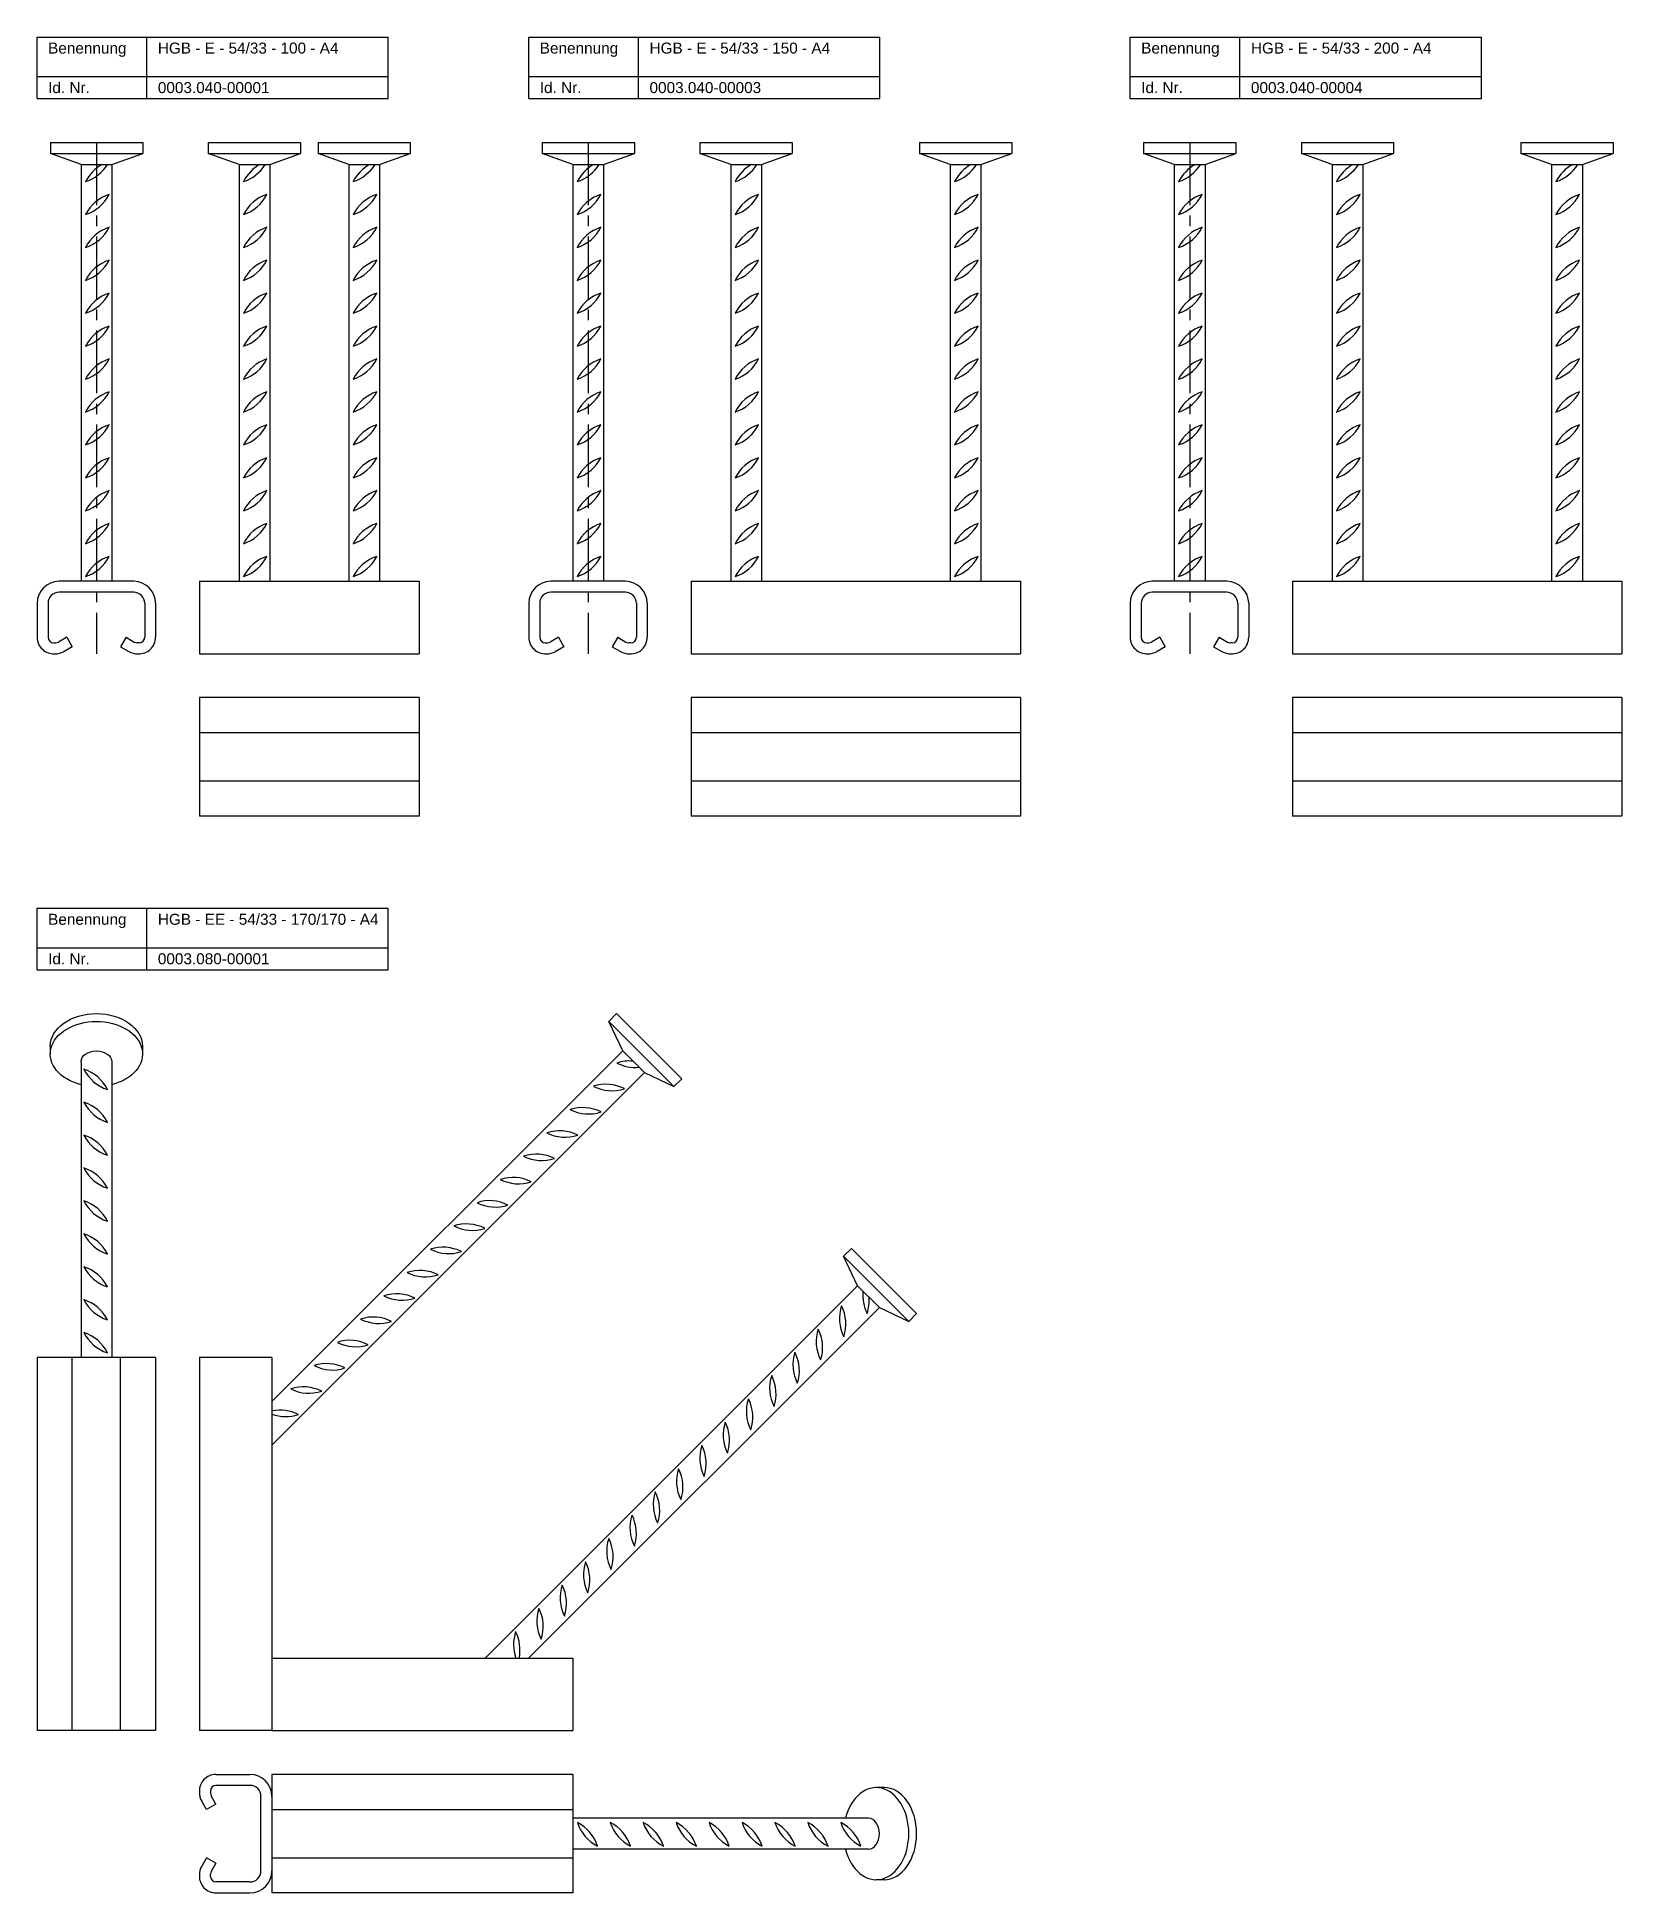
# Model space of a CAD drawing. Header units: millimetres. Extents: x -218 to 504, y 1890 to 2735.
import ezdxf

# ---------------------------------------------------------------- set-up
doc = ezdxf.new("R2010")
doc.units = ezdxf.units.MM
doc.header["$LTSCALE"] = 0.1
doc.linetypes.add('MITTE2', pattern=[28.575, 19.05, -3.175, 3.175, -3.175])
doc.layers.add('Halfen', color=2, linetype='CONTINUOUS')
doc.styles.add('ARIAL50', font='ARIAL.TTF', dxfattribs={"height": 5})

msp = doc.modelspace()

# ---------------------------------------------------------------- linework, layer by layer
at = {"layer": 'Halfen'}
for p, q in [((-217.75, 2735.25), (-57.75, 2735.25)), ((-217.75, 2707.25), (-217.75, 2735.25)), ((-167.75, 2707.25), (-167.75, 2735.25)), ((-57.75, 2707.25), (-57.75, 2735.25)), ((6.25, 2735.25), (166.25, 2735.25)), ((6.25, 2707.25), (6.25, 2735.25)), ((56.25, 2707.25), (56.25, 2735.25)), ((166.25, 2707.25), (166.25, 2735.25)), ((280.25, 2735.25), (440.25, 2735.25)), ((280.25, 2707.25), (280.25, 2735.25)), ((330.25, 2707.25), (330.25, 2735.25)), ((440.25, 2707.25), (440.25, 2735.25)), ((-217.75, 2717.25), (-57.75, 2717.25)), ((6.25, 2717.25), (166.25, 2717.25)), ((280.25, 2717.25), (440.25, 2717.25)), ((-217.75, 2707.25), (-57.75, 2707.25)), ((6.25, 2707.25), (166.25, 2707.25)), ((280.25, 2707.25), (440.25, 2707.25)), ((-211.66, 2687.25), (-169.66, 2687.25)), ((-211.66, 2687.25), (-211.66, 2682.25)), ((-211.66, 2682.25), (-169.66, 2682.25)), ((-197.66, 2677.25), (-211.66, 2682.25)), ((-183.66, 2677.25), (-169.66, 2682.25)), ((-169.66, 2687.25), (-169.66, 2682.25)), ((-139.75, 2687.25), (-139.75, 2682.25)), ((-139.75, 2687.25), (-97.75, 2687.25)), ((-139.75, 2682.25), (-97.75, 2682.25)), ((-125.75, 2677.25), (-139.75, 2682.25)), ((-111.75, 2677.25), (-97.75, 2682.25)), ((-97.75, 2687.25), (-97.75, 2682.25)), ((-89.75, 2687.25), (-47.75, 2687.25)), ((-89.75, 2687.25), (-89.75, 2682.25)), ((-75.75, 2677.25), (-89.75, 2682.25)), ((-89.75, 2682.25), (-47.75, 2682.25)), ((-61.75, 2677.25), (-47.75, 2682.25)), ((-47.75, 2687.25), (-47.75, 2682.25)), ((12.34, 2687.25), (54.34, 2687.25)), ((12.34, 2687.25), (12.34, 2682.25)), ((26.34, 2677.25), (12.34, 2682.25)), ((12.34, 2682.25), (54.34, 2682.25)), ((40.34, 2677.25), (54.34, 2682.25)), ((54.34, 2687.25), (54.34, 2682.25)), ((84.25, 2687.25), (126.25, 2687.25)), ((84.25, 2687.25), (84.25, 2682.25)), ((84.25, 2682.25), (126.25, 2682.25)), ((98.25, 2677.25), (84.25, 2682.25)), ((112.25, 2677.25), (126.25, 2682.25)), ((126.25, 2687.25), (126.25, 2682.25)), ((184.25, 2687.25), (184.25, 2682.25)), ((184.25, 2687.25), (226.25, 2687.25)), ((184.25, 2682.25), (226.25, 2682.25)), ((198.25, 2677.25), (184.25, 2682.25)), ((212.25, 2677.25), (226.25, 2682.25)), ((226.25, 2687.25), (226.25, 2682.25)), ((286.34, 2687.25), (328.34, 2687.25)), ((286.34, 2687.25), (286.34, 2682.25)), ((286.34, 2682.25), (328.34, 2682.25)), ((300.34, 2677.25), (286.34, 2682.25)), ((314.34, 2677.25), (328.34, 2682.25)), ((328.34, 2687.25), (328.34, 2682.25)), ((358.25, 2687.25), (400.25, 2687.25)), ((358.25, 2687.25), (358.25, 2682.25)), ((372.25, 2677.25), (358.25, 2682.25)), ((358.25, 2682.25), (400.25, 2682.25)), ((386.25, 2677.25), (400.25, 2682.25)), ((400.25, 2687.25), (400.25, 2682.25)), ((458.25, 2687.25), (500.25, 2687.25)), ((458.25, 2687.25), (458.25, 2682.25)), ((458.25, 2682.25), (500.25, 2682.25)), ((472.25, 2677.25), (458.25, 2682.25)), ((486.25, 2677.25), (500.25, 2682.25)), ((500.25, 2687.25), (500.25, 2682.25)), ((-197.66, 2677.25), (-197.66, 2487.25)), ((-197.66, 2677.25), (-183.66, 2677.25)), ((-183.66, 2677.25), (-183.66, 2487.25)), ((-125.75, 2677.25), (-125.75, 2487.25)), ((-125.75, 2677.25), (-111.75, 2677.25)), ((-111.75, 2677.25), (-111.75, 2487.25)), ((-75.75, 2677.25), (-75.75, 2487.25)), ((-75.75, 2677.25), (-61.75, 2677.25)), ((-61.75, 2677.25), (-61.75, 2487.25)), ((26.34, 2677.25), (26.34, 2487.25)), ((26.34, 2677.25), (40.34, 2677.25)), ((40.34, 2677.25), (40.34, 2487.25)), ((98.25, 2677.25), (112.25, 2677.25)), ((98.25, 2677.25), (98.25, 2487.25)), ((112.25, 2677.25), (112.25, 2487.25)), ((198.25, 2677.25), (198.25, 2487.25)), ((198.25, 2677.25), (212.25, 2677.25)), ((212.25, 2677.25), (212.25, 2487.25)), ((300.34, 2677.25), (300.34, 2487.25)), ((300.34, 2677.25), (314.34, 2677.25)), ((314.34, 2677.25), (314.34, 2487.25)), ((372.25, 2677.25), (372.25, 2487.25)), ((372.25, 2677.25), (386.25, 2677.25)), ((386.25, 2677.25), (386.25, 2487.25)), ((472.25, 2677.25), (472.25, 2487.25)), ((472.25, 2677.25), (486.25, 2677.25)), ((486.25, 2677.25), (486.25, 2487.25)), ((-173.75, 2487.25), (-207.57, 2487.25)), ((-143.75, 2487.25), (-143.75, 2454.25)), ((-143.75, 2487.25), (-43.75, 2487.25)), ((-43.75, 2487.25), (-43.75, 2454.25)), ((50.25, 2487.25), (16.43, 2487.25)), ((80.25, 2487.25), (230.25, 2487.25)), ((80.25, 2487.25), (80.25, 2454.25)), ((230.25, 2487.25), (230.25, 2454.25)), ((324.25, 2487.25), (290.43, 2487.25)), ((354.25, 2487.25), (504.25, 2487.25)), ((354.25, 2487.25), (354.25, 2454.25)), ((504.25, 2487.25), (504.25, 2454.25)), ((-173.75, 2482.25), (-207.57, 2482.25)), ((50.25, 2482.25), (16.43, 2482.25)), ((324.25, 2482.25), (290.43, 2482.25)), ((-217.75, 2477.25), (-217.75, 2461.75)), ((-212.75, 2477.25), (-212.75, 2461.75)), ((-168.75, 2477.25), (-168.75, 2461.75)), ((-163.75, 2477.25), (-163.75, 2461.75)), ((6.25, 2477.25), (6.25, 2461.75)), ((11.25, 2477.25), (11.25, 2461.75)), ((55.25, 2477.25), (55.25, 2461.75)), ((60.25, 2477.25), (60.25, 2461.75)), ((280.25, 2477.25), (280.25, 2461.75)), ((285.25, 2477.25), (285.25, 2461.75)), ((329.25, 2477.25), (329.25, 2461.75)), ((334.25, 2477.25), (334.25, 2461.75)), ((-204.25, 2461.75), (-208, 2459.58)), ((-204.25, 2461.75), (-201.75, 2457.42)), ((-177.25, 2461.75), (-179.75, 2457.42)), ((-177.25, 2461.75), (-173.5, 2459.58)), ((19.75, 2461.75), (16, 2459.58)), ((19.75, 2461.75), (22.25, 2457.42)), ((46.75, 2461.75), (44.25, 2457.42)), ((46.75, 2461.75), (50.5, 2459.58)), ((293.75, 2461.75), (290, 2459.58)), ((293.75, 2461.75), (296.25, 2457.42)), ((320.75, 2461.75), (318.25, 2457.42)), ((320.75, 2461.75), (324.5, 2459.58)), ((-210.25, 2459.25), (-209.25, 2459.25)), ((-201.75, 2457.42), (-205.5, 2455.25)), ((-179.75, 2457.42), (-176, 2455.25)), ((-171.25, 2459.25), (-172.25, 2459.25)), ((-143.75, 2454.25), (-43.75, 2454.25)), ((13.75, 2459.25), (14.75, 2459.25)), ((22.25, 2457.42), (18.5, 2455.25)), ((44.25, 2457.42), (48, 2455.25)), ((52.75, 2459.25), (51.75, 2459.25)), ((80.25, 2454.25), (230.25, 2454.25)), ((287.75, 2459.25), (288.75, 2459.25)), ((296.25, 2457.42), (292.5, 2455.25)), ((318.25, 2457.42), (322, 2455.25)), ((326.75, 2459.25), (325.75, 2459.25)), ((354.25, 2454.25), (504.25, 2454.25)), ((-143.75, 2434.25), (-143.75, 2380.25)), ((-43.75, 2434.25), (-143.75, 2434.25)), ((-43.75, 2434.25), (-43.75, 2380.25)), ((230.25, 2434.25), (80.25, 2434.25)), ((80.25, 2434.25), (80.25, 2380.25)), ((230.25, 2434.25), (230.25, 2380.25)), ((354.25, 2434.25), (354.25, 2380.25)), ((504.25, 2434.25), (354.25, 2434.25)), ((504.25, 2434.25), (504.25, 2380.25)), ((-43.75, 2418.25), (-143.75, 2418.25)), ((230.25, 2418.25), (80.25, 2418.25)), ((504.25, 2418.25), (354.25, 2418.25)), ((-43.75, 2396.25), (-143.75, 2396.25)), ((230.25, 2396.25), (80.25, 2396.25)), ((504.25, 2396.25), (354.25, 2396.25)), ((-43.75, 2380.25), (-143.75, 2380.25)), ((230.25, 2380.25), (80.25, 2380.25)), ((504.25, 2380.25), (354.25, 2380.25)), ((-217.75, 2338.25), (-57.75, 2338.25)), ((-217.75, 2310.25), (-217.75, 2338.25)), ((-167.75, 2310.25), (-167.75, 2338.25)), ((-57.75, 2310.25), (-57.75, 2338.25)), ((-217.75, 2320.25), (-57.75, 2320.25)), ((-217.75, 2310.25), (-57.75, 2310.25)), ((46.23, 2290.25), (42.69, 2286.71)), ((42.69, 2286.71), (72.39, 2257.02)), ((49.06, 2273.28), (42.69, 2286.71)), ((46.23, 2290.25), (75.93, 2260.55)), ((-211.75, 2275.4), (-211.75, 2271.87)), ((-169.75, 2275.4), (-169.75, 2271.87)), ((-197.75, 2268.33), (-197.75, 2133.57)), ((-183.75, 2268.33), (-183.75, 2133.57)), ((49.06, 2273.28), (-110.75, 2113.47)), ((49.06, 2273.28), (58.96, 2263.38)), ((58.96, 2263.38), (-110.75, 2093.67)), ((58.96, 2263.38), (72.39, 2257.02)), ((75.93, 2260.55), (72.39, 2257.02)), ((153.23, 2183.25), (149.69, 2179.71)), ((182.93, 2153.55), (153.23, 2183.25)), ((156.06, 2166.28), (149.69, 2179.71)), ((179.39, 2150.02), (149.69, 2179.71)), ((156.06, 2166.28), (-13.65, 1996.57)), ((165.96, 2156.38), (156.06, 2166.28)), ((165.96, 2156.38), (6.15, 1996.57)), ((165.96, 2156.38), (179.39, 2150.02)), ((182.93, 2153.55), (179.39, 2150.02)), ((-217.75, 2133.57), (-217.75, 1963.57)), ((-163.75, 2133.57), (-217.75, 2133.57)), ((-201.75, 1963.57), (-201.75, 2133.57)), ((-179.75, 1963.57), (-179.75, 2133.57)), ((-163.75, 2133.57), (-163.75, 1963.57)), ((-110.75, 2133.57), (-143.75, 2133.57)), ((-143.75, 2133.57), (-143.75, 1963.57)), ((-110.75, 2133.57), (-110.75, 1963.57)), ((-110.75, 1996.57), (26.25, 1996.57)), ((26.25, 1996.57), (26.25, 1963.57)), ((-163.75, 1963.57), (-217.75, 1963.57)), ((-110.75, 1963.57), (-143.75, 1963.57)), ((-110.75, 1963.57), (26.25, 1963.57)), ((-136.27, 1943.57), (-120.77, 1943.57)), ((-120.77, 1938.57), (-136.27, 1938.57)), ((26.25, 1943.57), (-110.77, 1943.57)), ((-110.77, 1943.57), (-110.77, 1889.57)), ((26.25, 1943.57), (26.25, 1889.57)), ((168.08, 1937.57), (164.54, 1937.57)), ((-140.6, 1927.57), (-142.76, 1931.32)), ((-136.27, 1930.07), (-140.6, 1927.57)), ((-138.77, 1936.07), (-138.77, 1935.07)), ((-136.27, 1930.07), (-138.43, 1933.82)), ((-115.77, 1899.57), (-115.77, 1933.39)), ((-110.77, 1927.57), (26.25, 1927.57)), ((161.01, 1923.57), (26.25, 1923.57)), ((-140.6, 1905.57), (-142.76, 1901.82)), ((-136.27, 1903.07), (-140.6, 1905.57)), ((-136.27, 1903.07), (-138.43, 1899.32)), ((-110.77, 1905.57), (26.25, 1905.57)), ((161.01, 1909.57), (26.25, 1909.57)), ((-138.77, 1897.07), (-138.77, 1898.07)), ((-120.77, 1894.57), (-136.27, 1894.57)), ((168.08, 1895.57), (164.54, 1895.57)), ((-136.27, 1889.57), (-120.77, 1889.57)), ((26.25, 1889.57), (-110.77, 1889.57))]:
    msp.add_line(p, q, dxfattribs=at)
at = {"layer": 'Halfen', "color": 1, "linetype": 'MITTE2', "ltscale": 15}
for p, q in [((-190.66, 2687.25), (-190.66, 2454.25)), ((33.34, 2687.25), (33.34, 2454.25)), ((307.34, 2687.25), (307.34, 2454.25))]:
    msp.add_line(p, q, dxfattribs=at)
at = {"layer": 'Halfen', "color": 1}
for centre, start, end in [((-179.3, 2661.16), 118.61671, 153.33192), ((-201.34, 2686.82), 288.00589, 328.53332), ((-107.39, 2661.16), 118.61671, 153.33192), ((-129.43, 2686.82), 288.00589, 328.53332), ((-79.43, 2686.82), 288.00589, 328.53332), ((-57.39, 2661.16), 118.61671, 153.33192), ((22.66, 2686.82), 288.00589, 328.53332), ((44.7, 2661.16), 118.61671, 153.33192), ((94.57, 2686.82), 288.00589, 328.53332), ((116.61, 2661.16), 118.61671, 153.33192), ((216.61, 2661.16), 118.61671, 153.33192), ((194.57, 2686.82), 288.00589, 328.53332), ((296.66, 2686.82), 288.00589, 328.53332), ((318.7, 2661.16), 118.61671, 153.33192), ((368.57, 2686.82), 288.00589, 328.53332), ((390.61, 2661.16), 118.61671, 153.33192), ((468.57, 2686.82), 288.00589, 328.53332), ((490.61, 2661.16), 118.61671, 153.33192), ((-201.34, 2671.82), 288.00589, 333.33192), ((-179.3, 2646.16), 108.00589, 153.33192), ((-129.43, 2671.82), 288.00589, 333.33192), ((-107.39, 2646.16), 108.00589, 153.33192), ((-57.39, 2646.16), 108.00589, 153.33192), ((-79.43, 2671.82), 288.00589, 333.33192), ((44.7, 2646.16), 108.00589, 153.33192), ((22.66, 2671.82), 288.00589, 333.33192), ((94.57, 2671.82), 288.00589, 333.33192), ((116.61, 2646.16), 108.00589, 153.33192), ((194.57, 2671.82), 288.00589, 333.33192), ((216.61, 2646.16), 108.00589, 153.33192), ((318.7, 2646.16), 108.00589, 153.33192), ((296.66, 2671.82), 288.00589, 333.33192), ((390.61, 2646.16), 108.00589, 153.33192), ((368.57, 2671.82), 288.00589, 333.33192), ((468.57, 2671.82), 288.00589, 333.33192), ((490.61, 2646.16), 108.00589, 153.33192), ((-201.34, 2656.82), 288.00589, 333.33192), ((-179.3, 2631.16), 108.00589, 153.33192), ((-129.43, 2656.82), 288.00589, 333.33192), ((-107.39, 2631.16), 108.00589, 153.33192), ((-57.39, 2631.16), 108.00589, 153.33192), ((-79.43, 2656.82), 288.00589, 333.33192), ((44.7, 2631.16), 108.00589, 153.33192), ((22.66, 2656.82), 288.00589, 333.33192), ((94.57, 2656.82), 288.00589, 333.33192), ((116.61, 2631.16), 108.00589, 153.33192), ((194.57, 2656.82), 288.00589, 333.33192), ((216.61, 2631.16), 108.00589, 153.33192), ((318.7, 2631.16), 108.00589, 153.33192), ((296.66, 2656.82), 288.00589, 333.33192), ((390.61, 2631.16), 108.00589, 153.33192), ((368.57, 2656.82), 288.00589, 333.33192), ((490.61, 2631.16), 108.00589, 153.33192), ((468.57, 2656.82), 288.00589, 333.33192), ((-201.34, 2641.82), 288.00589, 333.33192), ((-179.3, 2616.16), 108.00589, 153.33192), ((-129.43, 2641.82), 288.00589, 333.33192), ((-107.39, 2616.16), 108.00589, 153.33192), ((-57.39, 2616.16), 108.00589, 153.33192), ((-79.43, 2641.82), 288.00589, 333.33192), ((44.7, 2616.16), 108.00589, 153.33192), ((22.66, 2641.82), 288.00589, 333.33192), ((94.57, 2641.82), 288.00589, 333.33192), ((116.61, 2616.16), 108.00589, 153.33192), ((194.57, 2641.82), 288.00589, 333.33192), ((216.61, 2616.16), 108.00589, 153.33192), ((318.7, 2616.16), 108.00589, 153.33192), ((296.66, 2641.82), 288.00589, 333.33192), ((390.61, 2616.16), 108.00589, 153.33192), ((368.57, 2641.82), 288.00589, 333.33192), ((468.57, 2641.82), 288.00589, 333.33192), ((490.61, 2616.16), 108.00589, 153.33192), ((-201.34, 2626.82), 288.00589, 333.33192), ((-179.3, 2601.16), 108.00589, 153.33192), ((-129.43, 2626.82), 288.00589, 333.33192), ((-107.39, 2601.16), 108.00589, 153.33192), ((-57.39, 2601.16), 108.00589, 153.33192), ((-79.43, 2626.82), 288.00589, 333.33192), ((44.7, 2601.16), 108.00589, 153.33192), ((22.66, 2626.82), 288.00589, 333.33192), ((94.57, 2626.82), 288.00589, 333.33192), ((116.61, 2601.16), 108.00589, 153.33192), ((194.57, 2626.82), 288.00589, 333.33192), ((216.61, 2601.16), 108.00589, 153.33192), ((318.7, 2601.16), 108.00589, 153.33192), ((296.66, 2626.82), 288.00589, 333.33192), ((390.61, 2601.16), 108.00589, 153.33192), ((368.57, 2626.82), 288.00589, 333.33192), ((468.57, 2626.82), 288.00589, 333.33192), ((490.61, 2601.16), 108.00589, 153.33192), ((-201.34, 2611.82), 288.00589, 333.33192), ((-179.3, 2586.16), 108.00589, 153.33192), ((-129.43, 2611.82), 288.00589, 333.33192), ((-107.39, 2586.16), 108.00589, 153.33192), ((-57.39, 2586.16), 108.00589, 153.33192), ((-79.43, 2611.82), 288.00589, 333.33192), ((44.7, 2586.16), 108.00589, 153.33192), ((22.66, 2611.82), 288.00589, 333.33192), ((94.57, 2611.82), 288.00589, 333.33192), ((116.61, 2586.16), 108.00589, 153.33192), ((194.57, 2611.82), 288.00589, 333.33192), ((216.61, 2586.16), 108.00589, 153.33192), ((318.7, 2586.16), 108.00589, 153.33192), ((296.66, 2611.82), 288.00589, 333.33192), ((390.61, 2586.16), 108.00589, 153.33192), ((368.57, 2611.82), 288.00589, 333.33192), ((468.57, 2611.82), 288.00589, 333.33192), ((490.61, 2586.16), 108.00589, 153.33192), ((-201.34, 2596.82), 288.00589, 333.33192), ((-179.3, 2571.16), 108.00589, 153.33192), ((-129.43, 2596.82), 288.00589, 333.33192), ((-107.39, 2571.16), 108.00589, 153.33192), ((-57.39, 2571.16), 108.00589, 153.33192), ((-79.43, 2596.82), 288.00589, 333.33192), ((44.7, 2571.16), 108.00589, 153.33192), ((22.66, 2596.82), 288.00589, 333.33192), ((94.57, 2596.82), 288.00589, 333.33192), ((116.61, 2571.16), 108.00589, 153.33192), ((194.57, 2596.82), 288.00589, 333.33192), ((216.61, 2571.16), 108.00589, 153.33192), ((318.7, 2571.16), 108.00589, 153.33192), ((296.66, 2596.82), 288.00589, 333.33192), ((390.61, 2571.16), 108.00589, 153.33192), ((368.57, 2596.82), 288.00589, 333.33192), ((468.57, 2596.82), 288.00589, 333.33192), ((490.61, 2571.16), 108.00589, 153.33192), ((-201.34, 2581.82), 288.00589, 333.33192), ((-179.3, 2556.16), 108.00589, 153.33192), ((-129.43, 2581.82), 288.00589, 333.33192), ((-107.39, 2556.16), 108.00589, 153.33192), ((-57.39, 2556.16), 108.00589, 153.33192), ((-79.43, 2581.82), 288.00589, 333.33192), ((44.7, 2556.16), 108.00589, 153.33192), ((22.66, 2581.82), 288.00589, 333.33192), ((94.57, 2581.82), 288.00589, 333.33192), ((116.61, 2556.16), 108.00589, 153.33192), ((194.57, 2581.82), 288.00589, 333.33192), ((216.61, 2556.16), 108.00589, 153.33192), ((318.7, 2556.16), 108.00589, 153.33192), ((296.66, 2581.82), 288.00589, 333.33192), ((390.61, 2556.16), 108.00589, 153.33192), ((368.57, 2581.82), 288.00589, 333.33192), ((468.57, 2581.82), 288.00589, 333.33192), ((490.61, 2556.16), 108.00589, 153.33192), ((-201.34, 2566.82), 288.00589, 333.33192), ((-179.3, 2541.16), 108.00589, 153.33192), ((-129.43, 2566.82), 288.00589, 333.33192), ((-107.39, 2541.16), 108.00589, 153.33192), ((-57.39, 2541.16), 108.00589, 153.33192), ((-79.43, 2566.82), 288.00589, 333.33192), ((44.7, 2541.16), 108.00589, 153.33192), ((22.66, 2566.82), 288.00589, 333.33192), ((94.57, 2566.82), 288.00589, 333.33192), ((116.61, 2541.16), 108.00589, 153.33192), ((194.57, 2566.82), 288.00589, 333.33192), ((216.61, 2541.16), 108.00589, 153.33192), ((318.7, 2541.16), 108.00589, 153.33192), ((296.66, 2566.82), 288.00589, 333.33192), ((390.61, 2541.16), 108.00589, 153.33192), ((368.57, 2566.82), 288.00589, 333.33192), ((468.57, 2566.82), 288.00589, 333.33192), ((490.61, 2541.16), 108.00589, 153.33192), ((-201.34, 2551.82), 288.00589, 333.33192), ((-179.3, 2526.16), 108.00589, 153.33192), ((-129.43, 2551.82), 288.00589, 333.33192), ((-107.39, 2526.16), 108.00589, 153.33192), ((-57.39, 2526.16), 108.00589, 153.33192), ((-79.43, 2551.82), 288.00589, 333.33192), ((44.7, 2526.16), 108.00589, 153.33192), ((22.66, 2551.82), 288.00589, 333.33192), ((94.57, 2551.82), 288.00589, 333.33192), ((116.61, 2526.16), 108.00589, 153.33192), ((194.57, 2551.82), 288.00589, 333.33192), ((216.61, 2526.16), 108.00589, 153.33192), ((318.7, 2526.16), 108.00589, 153.33192), ((296.66, 2551.82), 288.00589, 333.33192), ((390.61, 2526.16), 108.00589, 153.33192), ((368.57, 2551.82), 288.00589, 333.33192), ((468.57, 2551.82), 288.00589, 333.33192), ((490.61, 2526.16), 108.00589, 153.33192), ((-201.34, 2536.82), 288.00589, 333.33192), ((-179.3, 2511.16), 108.00589, 153.33192), ((-129.43, 2536.82), 288.00589, 333.33192), ((-107.39, 2511.16), 108.00589, 153.33192), ((-57.39, 2511.16), 108.00589, 153.33192), ((-79.43, 2536.82), 288.00589, 333.33192), ((44.7, 2511.16), 108.00589, 153.33192), ((22.66, 2536.82), 288.00589, 333.33192), ((94.57, 2536.82), 288.00589, 333.33192), ((116.61, 2511.16), 108.00589, 153.33192), ((194.57, 2536.82), 288.00589, 333.33192), ((216.61, 2511.16), 108.00589, 153.33192), ((318.7, 2511.16), 108.00589, 153.33192), ((296.66, 2536.82), 288.00589, 333.33192), ((390.61, 2511.16), 108.00589, 153.33192), ((368.57, 2536.82), 288.00589, 333.33192), ((468.57, 2536.82), 288.00589, 333.33192), ((490.61, 2511.16), 108.00589, 153.33192), ((-201.34, 2521.82), 288.00589, 333.33192), ((-179.3, 2496.16), 108.00589, 153.33192), ((-129.43, 2521.82), 288.00589, 333.33192), ((-107.39, 2496.16), 108.00589, 153.33192), ((-57.39, 2496.16), 108.00589, 153.33192), ((-79.43, 2521.82), 288.00589, 333.33192), ((44.7, 2496.16), 108.00589, 153.33192), ((22.66, 2521.82), 288.00589, 333.33192), ((116.61, 2496.16), 108.00589, 153.33192), ((94.57, 2521.82), 288.00589, 333.33192), ((194.57, 2521.82), 288.00589, 333.33192), ((216.61, 2496.16), 108.00589, 153.33192), ((318.7, 2496.16), 108.00589, 153.33192), ((296.66, 2521.82), 288.00589, 333.33192), ((390.61, 2496.16), 108.00589, 153.33192), ((368.57, 2521.82), 288.00589, 333.33192), ((468.57, 2521.82), 288.00589, 333.33192), ((490.61, 2496.16), 108.00589, 153.33192), ((-201.34, 2506.82), 288.00589, 333.33192), ((-179.3, 2481.16), 108.00589, 153.33192), ((-129.43, 2506.82), 288.00589, 333.33192), ((-107.39, 2481.16), 108.00589, 153.33192), ((-57.39, 2481.16), 108.00589, 153.33192), ((-79.43, 2506.82), 288.00589, 333.33192), ((44.7, 2481.16), 108.00589, 153.33192), ((22.66, 2506.82), 288.00589, 333.33192), ((94.57, 2506.82), 288.00589, 333.33192), ((116.61, 2481.16), 108.00589, 153.33192), ((194.57, 2506.82), 288.00589, 333.33192), ((216.61, 2481.16), 108.00589, 153.33192), ((318.7, 2481.16), 108.00589, 153.33192), ((296.66, 2506.82), 288.00589, 333.33192), ((390.61, 2481.16), 108.00589, 153.33192), ((368.57, 2506.82), 288.00589, 333.33192), ((468.57, 2506.82), 288.00589, 333.33192), ((490.61, 2481.16), 108.00589, 153.33192), ((52.08, 2250.34), 84.76236, 108.33192), ((54.63, 2284.06), 243.00589, 275.86557), ((-180.07, 2273.14), 206.66808, 251.99411), ((-202.11, 2247.49), 26.66808, 71.99411), ((41.47, 2239.73), 63.00589, 108.33192), ((-180.07, 2258.14), 206.66808, 251.99411), ((-202.11, 2232.49), 26.66808, 71.99411), ((44.03, 2273.45), 243.00589, 288.33192), ((30.87, 2229.12), 63.00589, 108.33192), ((33.42, 2262.85), 243.00589, 288.33192), ((-180.07, 2243.14), 206.66808, 251.99411), ((-202.11, 2217.49), 26.66808, 71.99411), ((20.26, 2218.52), 63.00589, 108.33192), ((22.81, 2252.24), 243.00589, 288.33192), ((9.65, 2207.91), 63.00589, 108.33192), ((12.21, 2241.63), 243.00589, 288.33192), ((-180.07, 2228.14), 206.66808, 251.99411), ((-202.11, 2202.49), 26.66808, 71.99411), ((-0.95, 2197.3), 63.00589, 108.33192), ((1.6, 2231.03), 243.00589, 288.33192), ((-180.07, 2213.14), 206.66808, 251.99411), ((-202.11, 2187.49), 26.66808, 71.99411), ((-11.56, 2186.7), 63.00589, 108.33192), ((-9.01, 2220.42), 243.00589, 288.33192), ((-22.17, 2176.09), 63.00589, 108.33192), ((-19.61, 2209.81), 243.00589, 288.33192), ((-180.07, 2198.14), 206.66808, 251.99411), ((-202.11, 2172.49), 26.66808, 71.99411), ((-32.77, 2165.48), 63.00589, 108.33192), ((-30.22, 2199.21), 243.00589, 288.33192), ((-180.07, 2183.14), 206.66808, 251.99411), ((-202.11, 2157.49), 26.66808, 71.99411), ((-43.38, 2154.88), 63.00589, 108.33192), ((-40.83, 2188.6), 243.00589, 288.33192), ((-180.07, 2168.14), 206.66808, 251.99411), ((-202.11, 2142.49), 26.66808, 71.99411), ((-53.99, 2144.27), 63.00589, 108.33192), ((-51.43, 2177.99), 243.00589, 288.33192), ((166.13, 2151.35), 161.66808, 206.99411), ((132.4, 2148.8), 341.66808, 26.99411), ((176.74, 2161.96), 174.13443, 206.99411), ((143.01, 2159.4), 341.66808, 5.23764), ((-64.59, 2133.66), 63.00589, 108.33192), ((-62.04, 2167.39), 243.00589, 288.33192), ((-180.07, 2153.14), 206.66808, 251.99411), ((-202.11, 2127.49), 26.66808, 71.99411), ((-75.2, 2123.06), 63.00589, 108.33192), ((-72.65, 2156.78), 243.00589, 288.33192), ((155.52, 2140.74), 161.66808, 206.99411), ((121.8, 2138.19), 341.66808, 26.99411), ((144.92, 2130.14), 161.66808, 206.99411), ((111.19, 2127.58), 341.66808, 26.99411), ((-85.81, 2112.45), 63.00589, 108.33192), ((-83.25, 2146.17), 243.00589, 288.33192), ((134.31, 2119.53), 161.66808, 206.99411), ((100.58, 2116.98), 341.66808, 26.99411), ((-96.41, 2101.84), 63.00589, 108.33192), ((-93.86, 2135.57), 243.00589, 288.33192), ((123.7, 2108.92), 161.66808, 206.99411), ((89.98, 2106.37), 341.66808, 26.99411), ((-107.02, 2091.24), 63.00589, 101.74381), ((-104.47, 2124.96), 249.94552, 288.33192), ((113.1, 2098.32), 161.66808, 206.99411), ((79.37, 2095.76), 341.66808, 26.99411), ((102.49, 2087.71), 161.66808, 206.99411), ((68.77, 2085.16), 341.66808, 26.99411), ((91.88, 2077.1), 161.66808, 206.99411), ((58.16, 2074.55), 341.66808, 26.99411), ((81.28, 2066.5), 161.66808, 206.99411), ((47.55, 2063.94), 341.66808, 26.99411), ((70.67, 2055.89), 161.66808, 206.99411), ((36.95, 2053.34), 341.66808, 26.99411), ((60.06, 2045.28), 161.66808, 206.99411), ((26.34, 2042.73), 341.66808, 26.99411), ((49.46, 2034.68), 161.66808, 206.99411), ((15.73, 2032.12), 341.66808, 26.99411), ((38.85, 2024.07), 161.66808, 206.99411), ((5.13, 2021.52), 341.66808, 26.99411), ((28.24, 2013.46), 161.66808, 206.99411), ((-5.48, 2010.91), 341.66808, 26.99411), ((17.64, 2002.86), 161.66808, 200.05448), ((-16.09, 2000.3), 348.25619, 26.99411), ((20.16, 1905.21), 18.00589, 63.33192), ((45.82, 1927.25), 198.00589, 243.33192), ((35.16, 1905.21), 18.00589, 63.33192), ((60.82, 1927.25), 198.00589, 243.33192), ((50.16, 1905.21), 18.00589, 63.33192), ((75.82, 1927.25), 198.00589, 243.33192), ((65.16, 1905.21), 18.00589, 63.33192), ((90.82, 1927.25), 198.00589, 243.33192), ((80.16, 1905.21), 18.00589, 63.33192), ((105.82, 1927.25), 198.00589, 243.33192), ((95.16, 1905.21), 18.00589, 63.33192), ((120.82, 1927.25), 198.00589, 243.33192), ((110.16, 1905.21), 18.00589, 63.33192), ((135.82, 1927.25), 198.00589, 243.33192), ((125.16, 1905.21), 18.00589, 63.33192), ((150.82, 1927.25), 198.00589, 243.33192), ((140.16, 1905.21), 18.00589, 63.33192), ((165.82, 1927.25), 198.00589, 243.33192)]:
    msp.add_arc(centre, 18.33, start, end, dxfattribs=at)
at = {"layer": 'Halfen'}
for centre, radius, start, end in [((-207.75, 2477.25), 10, 90, 180), ((-173.75, 2477.25), 10, 0, 90), ((16.25, 2477.25), 10, 90, 180), ((50.25, 2477.25), 10, 0, 90), ((290.25, 2477.25), 10, 90, 180), ((324.25, 2477.25), 10, 0, 90), ((-207.75, 2477.25), 5, 90, 180), ((-173.75, 2477.25), 5, 0, 90.68901), ((16.25, 2477.25), 5, 90, 180), ((50.25, 2477.25), 5, 0, 90.68901), ((290.25, 2477.25), 5, 90, 180), ((324.25, 2477.25), 5, 0, 90.68901), ((-210.25, 2461.75), 7.5, 180, 273.82255), ((-210.25, 2461.75), 2.5, 180, 270), ((-171.25, 2461.75), 7.5, 266.17745, 0), ((-171.25, 2461.75), 2.5, 270, 0), ((13.75, 2461.75), 7.5, 180, 273.82255), ((13.75, 2461.75), 2.5, 180, 270), ((52.75, 2461.75), 7.5, 266.17745, 0), ((52.75, 2461.75), 2.5, 270, 0), ((287.75, 2461.75), 7.5, 180, 273.82255), ((287.75, 2461.75), 2.5, 180, 270), ((326.75, 2461.75), 7.5, 266.17745, 0), ((326.75, 2461.75), 2.5, 270, 0), ((-209.25, 2461.75), 7.5, 266.17745, 300), ((-209.25, 2461.75), 2.5, 270, 300), ((-172.25, 2461.75), 7.5, 240, 273.82255), ((-172.25, 2461.75), 2.5, 240, 270), ((14.75, 2461.75), 7.5, 266.17745, 300), ((14.75, 2461.75), 2.5, 270, 300), ((51.75, 2461.75), 7.5, 240, 273.82255), ((51.75, 2461.75), 2.5, 240, 270), ((288.75, 2461.75), 7.5, 266.17745, 300), ((288.75, 2461.75), 2.5, 270, 300), ((325.75, 2461.75), 7.5, 240, 273.82255), ((325.75, 2461.75), 2.5, 240, 270), ((-136.27, 1936.07), 7.5, 90, 183.82255), ((-136.27, 1936.07), 2.5, 90, 180), ((-120.77, 1933.57), 10, 0, 90), ((-120.77, 1933.57), 5, 0, 90), ((-136.27, 1935.07), 7.5, 176.17745, 210), ((-136.27, 1935.07), 2.5, 180, 210), ((-136.27, 1898.07), 7.5, 150, 183.82255), ((-136.27, 1897.07), 7.5, 176.17745, 270), ((-136.27, 1898.07), 2.5, 150, 180), ((-136.27, 1897.07), 2.5, 180, 270), ((-120.77, 1899.57), 5, 270, 0.68901), ((-120.77, 1899.57), 10, 270, 0)]:
    msp.add_arc(centre, radius, start, end, dxfattribs=at)
at = {"layer": 'Halfen', "extrusion": (0, 0, -1)}
for centre, major_axis, start_param, end_param in [((-190.75, 2271.87), (-21, 0), 5.052226, 10.655737), ((-190.75, 2275.4), (21, 0), 3.141593, 6.283185), ((-190.75, 2268.33), (7, 0), 3.141593, 6.283185)]:
    msp.add_ellipse(centre, major_axis=major_axis, ratio=0.707107, start_param=start_param, end_param=end_param, dxfattribs=at)
at = {"layer": 'Halfen'}
for centre, major_axis, start_param, end_param in [((164.54, 1916.57), (0, -21), 5.052226, 10.655737), ((168.08, 1916.57), (0, 21), 3.141593, 6.283185), ((161.01, 1916.57), (0, 7), 3.141593, 6.283185)]:
    msp.add_ellipse(centre, major_axis=major_axis, ratio=0.707107, start_param=start_param, end_param=end_param, dxfattribs=at)

# ---------------------------------------------------------------- texts
at = {"layer": 'Halfen', "style": 'ARIAL50'}
for s, p in [('Benennung', (-212.75, 2727.75)), ('HGB - E - 54/33 - 100 - A4', (-162.75, 2727.75)), ('Benennung', (11.25, 2727.75)), ('HGB - E - 54/33 - 150 - A4', (61.25, 2727.75)), ('Benennung', (285.25, 2727.75)), ('HGB - E - 54/33 - 200 - A4', (335.25, 2727.75)), ('Id. Nr.', (-212.75, 2709.75)), ('0003.040-00001', (-162.75, 2709.75)), ('Id. Nr.', (11.25, 2709.75)), ('0003.040-00003', (61.25, 2709.75)), ('Id. Nr.', (285.25, 2709.75)), ('0003.040-00004', (335.25, 2709.75)), ('Benennung', (-212.75, 2330.75)), ('HGB - EE - 54/33 - 170/170 - A4', (-162.75, 2330.75)), ('Id. Nr.', (-212.75, 2312.75)), ('0003.080-00001', (-162.75, 2312.75))]:
    msp.add_text(s, height=5, dxfattribs=at).set_placement(p)

doc.saveas('drawing.dxf')
